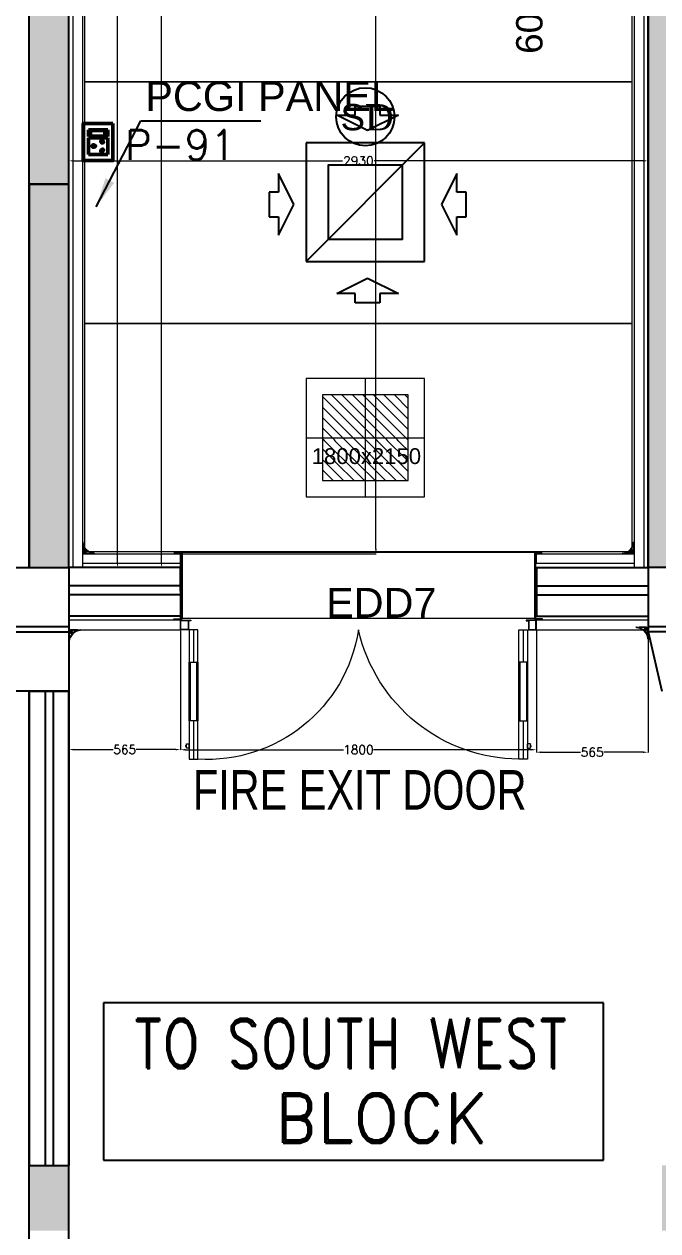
# Model space of a CAD drawing. Extents: x 11369658 to 11598203, y -3946797 to -3787209.
# Drawn here: x 11415906 to 11419112, y -3913733 to -3907626 of the extents above; entities that cross this region are included whole.
import ezdxf
from ezdxf.enums import TextEntityAlignment as Align

# ---------------------------------------------------------------- set-up
doc = ezdxf.new("R2010")
doc.units = 0
doc.header["$MEASUREMENT"] = 0
doc.header["$PDMODE"] = 35
doc.linetypes.add('CENTER', pattern=[0])
doc.linetypes.add('CENTER2', pattern=[1.125, 0.75, -0.125, 0.125, -0.125])
doc.layers.get('0').update_dxf_attribs({"linetype": 'CONTINUOUS'})
doc.layers.get('Defpoints').update_dxf_attribs({"color": 251, "linetype": 'CONTINUOUS'})
for name, color, linetype, lineweight in [('0 Room description', 210, 'CONTINUOUS', 5), ('0 Room Dimensions', 7, 'CONTINUOUS', 0), ('Ahlada 50mm Wall Panel PCGI', 94, 'CONTINUOUS', 5), ('Ahlada Ceiling Panels', 202, 'CONTINUOUS', 5), ('Ahlada Coving', 3, 'CONTINUOUS', 0), ('Dim( Actpl )', 7, 'CONTINUOUS', 5), ('Double Leaf Door', 4, 'CONTINUOUS', 18), ('ELE-1 NO 6-16A RAW POWER SOCKET', 1, 'CONTINUOUS', 0), ('ELE-36W LED LIGHT', 210, 'CONTINUOUS', 18), ('ELE-POWER SOCKET TEXT', 7, 'CONTINUOUS', 5), ('FA-BELOW SMOKE DERECTOR', 1, 'CONTINUOUS', 25), ('Title.Text', 3, 'CONTINUOUS', 13)]:
    doc.layers.add(name, color=color, linetype=linetype, lineweight=lineweight)
for name, color, linetype in [('dim ref', 251, 'CONTINUOUS'), ('ELE 36W LED LIGHT', 6, 'CONTINUOUS'), ('MEP_HVAC_RA_DIFFUSER', 6, 'CONTINUOUS')]:
    doc.layers.add(name, color=color, linetype=linetype)
doc.styles.add('0_RM-NM', font='arial.ttf')
doc.styles.add('ARIAL', font='arial.ttf', dxfattribs={"width": 0.75})
doc.styles.add('PDF Times New Roman', font='times.ttf')
doc.styles.add('RD', font='ROMAND')
doc.styles.add('ROMANS', font='arial.ttf')
doc.styles.get("Standard").update_dxf_attribs({"font": 'arial.ttf'})
doc.styles.add('sudheer', font='romanc.shx')
doc.dimstyles.new('AEPL1', dxfattribs={"dimtxt": 45, "dimasz": 25, "dimexe": 1.25, "dimexo": 5, "dimtad": 0, "dimdec": 0, "dimtxsty": 'sudheer', "dimcen": 2.5, "dimclrd": 250, "dimclre": 250, "dimclrt": 7, "dimadec": 0, "dimazin": 0, "dimtfac": 1, "dimtdec": 0, "dimtmove": 0, "dimatfit": 3, "dimfxl": 1, "dimlwd": 0, "dimlwe": 0, "dimarcsym": 0})
doc.dimstyles.new('Scale 50', dxfattribs={"dimscale": 0, "dimtxt": 150, "dimasz": 150, "dimexe": 0, "dimexo": 0.1, "dimgap": 0, "dimtad": 0, "dimtoh": 1, "dimdec": 0, "dimzin": 0, "dimdsep": 46, "dimtxsty": '0_RM-NM', "dimcen": 0, "dimdle": 100, "dimclrd": 204, "dimclre": 212, "dimclrt": 224, "dimadec": 0, "dimazin": 0, "dimtfac": 1, "dimtdec": 0, "dimtofl": 0, "dimtmove": 1, "dimatfit": 3, "dimfxl": 1, "dimtolj": 1, "dimtzin": 0, "dimlwe": -1, "dimarcsym": 0})

# ---------------------------------------------------------------- blocks, each defined once
blk = doc.blocks.new('*D65')
at = {"layer": 'Defpoints', "color": 0, "ltscale": 500, "transparency": 16777216}
for p in [(11416132.5, -3904326.4), (11416601, -3904326.4), (11416180.7, -3910376.3)]:
    blk.add_point(p, dxfattribs=at)
at = {"layer": 'Dim( Actpl )', "color": 250, "lineweight": 0, "ltscale": 500, "transparency": 16777216}
for p, q in [((11416137.5, -3904326.4), (11416602.3, -3904326.4)), ((11416601, -3904351.4), (11416601, -3907271.4)), ((11416601, -3910351.3), (11416601, -3907431.3)), ((11416185.7, -3910376.3), (11416602.3, -3910376.3))]:
    blk.add_line(p, q, dxfattribs=at)
at = {"layer": 'Dim( Actpl )', "color": 250, "ltscale": 500, "transparency": 16777216}
for points in [[(11416605.2, -3904351.4), (11416596.9, -3904351.4), (11416601, -3904326.4)], [(11416596.9, -3910351.3), (11416605.2, -3910351.3), (11416601, -3910376.3)]]:
    blk.add_solid(points, dxfattribs=at)
at = {"layer": 'Dim( Actpl )', "color": 7, "ltscale": 500, "transparency": 16777216, "insert": (11416601, -3907351.4), "char_height": 45, "attachment_point": 5, "rotation": 90, "style": 'sudheer'}
blk.add_mtext('6050', dxfattribs=at)
blk = doc.blocks.new('*D68')
at = {"layer": 'Defpoints', "color": 0, "ltscale": 500, "transparency": 16777216}
for p in [(11416132.5, -3908200.4), (11419062.5, -3908200.4), (11419062.5, -3908317.7)]:
    blk.add_point(p, dxfattribs=at)
at = {"layer": 'Dim( Actpl )', "color": 250, "lineweight": 0, "ltscale": 500, "transparency": 16777216}
for p, q in [((11416132.5, -3908205.4), (11416132.5, -3908319)), ((11419062.5, -3908205.4), (11419062.5, -3908319)), ((11416157.5, -3908317.7), (11417517.6, -3908317.7)), ((11419037.5, -3908317.7), (11417677.4, -3908317.7))]:
    blk.add_line(p, q, dxfattribs=at)
at = {"layer": 'Dim( Actpl )', "color": 250, "ltscale": 500, "transparency": 16777216}
for points in [[(11416157.5, -3908313.6), (11416157.5, -3908321.9), (11416132.5, -3908317.7)], [(11419037.5, -3908321.9), (11419037.5, -3908313.6), (11419062.5, -3908317.7)]]:
    blk.add_solid(points, dxfattribs=at)
at = {"layer": 'Dim( Actpl )', "color": 7, "ltscale": 500, "transparency": 16777216, "insert": (11417597.5, -3908317.7), "char_height": 45, "attachment_point": 5, "style": 'sudheer'}
blk.add_mtext('2930', dxfattribs=at)
blk = doc.blocks.new('*D88')
at = {"layer": 'Defpoints', "color": 0, "ltscale": 500, "transparency": 16777216}
for p in [(11416132.5, -3910691.3), (11416697.5, -3910691.6), (11416697.5, -3911297.1)]:
    blk.add_point(p, dxfattribs=at)
at = {"layer": 'Dim( Actpl )', "color": 250, "lineweight": 0, "ltscale": 500, "transparency": 16777216}
for p, q in [((11416132.5, -3910696.3), (11416132.5, -3911298.4)), ((11416697.5, -3910696.6), (11416697.5, -3911298.4)), ((11416157.5, -3911297.1), (11416356.5, -3911297.1)), ((11416672.5, -3911297.1), (11416473.5, -3911297.1))]:
    blk.add_line(p, q, dxfattribs=at)
at = {"layer": 'Dim( Actpl )', "color": 250, "ltscale": 500, "transparency": 16777216}
for points in [[(11416157.5, -3911292.9), (11416157.5, -3911301.3), (11416132.5, -3911297.1)], [(11416672.5, -3911301.3), (11416672.5, -3911292.9), (11416697.5, -3911297.1)]]:
    blk.add_solid(points, dxfattribs=at)
at = {"layer": 'Dim( Actpl )', "color": 7, "ltscale": 500, "transparency": 16777216, "insert": (11416415, -3911297.1), "char_height": 45, "attachment_point": 5, "style": 'sudheer'}
blk.add_mtext('565', dxfattribs=at)
blk = doc.blocks.new('*D89')
at = {"layer": 'Defpoints', "color": 0, "ltscale": 500, "transparency": 16777216}
for p in [(11419062.5, -3910443.4), (11418497.5, -3910691.6), (11419062.5, -3911310.5)]:
    blk.add_point(p, dxfattribs=at)
at = {"layer": 'Dim( Actpl )', "color": 250, "lineweight": 0, "ltscale": 500, "transparency": 16777216}
for p, q in [((11419062.5, -3910448.4), (11419062.5, -3911311.8)), ((11418497.5, -3910696.6), (11418497.5, -3911311.8)), ((11418522.5, -3911310.5), (11418721.5, -3911310.5)), ((11419037.5, -3911310.5), (11418838.5, -3911310.5))]:
    blk.add_line(p, q, dxfattribs=at)
at = {"layer": 'Dim( Actpl )', "color": 250, "ltscale": 500, "transparency": 16777216}
for points in [[(11418522.5, -3911306.3), (11418522.5, -3911314.7), (11418497.5, -3911310.5)], [(11419037.5, -3911314.7), (11419037.5, -3911306.3), (11419062.5, -3911310.5)]]:
    blk.add_solid(points, dxfattribs=at)
at = {"layer": 'Dim( Actpl )', "color": 7, "ltscale": 500, "transparency": 16777216, "insert": (11418780, -3911310.5), "char_height": 45, "attachment_point": 5, "style": 'sudheer'}
blk.add_mtext('565', dxfattribs=at)
blk = doc.blocks.new('1800x2100x50 DD')
at = {"layer": 'Double Leaf Door'}
for points in [[(114024.1, -11031.7), (114029, -11031.7), (114029, -10735.2), (114024.1, -10735.2)], [(114067.7, -10735.2), (114062.7, -10735.2), (114062.7, -11031.7), (114067.7, -11031.7)], [(115692.1, -10735.2), (115697.1, -10735.2), (115697.1, -11031.7), (115692.1, -11031.7)], [(115735.7, -11031.7), (115730.8, -11031.7), (115730.8, -10735.2), (115735.7, -10735.2)]]:
    blk.add_hatch(color=6, dxfattribs=at).paths.add_polyline_path(points)
at = {"layer": 'Double Leaf Door', "color": 8}
for p, q in [((114024.1, -11195.6), (114024.1, -10541.4)), ((114024.1, -10541.4), (114067.7, -10541.4)), ((114045.9, -10735.2), (114045.9, -10541.4)), ((114067.7, -10541.4), (114067.7, -11195.6)), ((115735.7, -10541.4), (115692.1, -10541.4)), ((115692.1, -10541.4), (115692.1, -11195.6)), ((115713.9, -10735.2), (115713.9, -10541.4)), ((115735.7, -11195.6), (115735.7, -10541.4)), ((114009.7, -10598.9), (114009.7, -10616.9)), ((114024.1, -10597), (114011.6, -10597)), ((114011.6, -10618.9), (114024.1, -10618.9)), ((114024.1, -10597), (114024.1, -10618.9)), ((115735.7, -10597), (115748.2, -10597)), ((115735.7, -10597), (115735.7, -10618.9)), ((115748.2, -10618.9), (115735.7, -10618.9)), ((115750.1, -10598.9), (115750.1, -10616.9)), ((114045.9, -11195.6), (114045.9, -11031.7)), ((115713.9, -11195.6), (115713.9, -11031.7)), ((113979.9, -11195.6), (113979.9, -11245.6)), ((114020.1, -11195.6), (113979.9, -11195.6)), ((113981.9, -11197.6), (113981.9, -11243.7)), ((114018.1, -11197.6), (113981.9, -11197.6)), ((114018.1, -11242.7), (114018.1, -11197.6)), ((114020.1, -11240.7), (114020.1, -11195.6)), ((114067.7, -11195.6), (114024.1, -11195.6)), ((115692.1, -11195.6), (115735.7, -11195.6)), ((115739.7, -11240.7), (115739.7, -11195.6)), ((115739.7, -11195.6), (115779.9, -11195.6)), ((115741.7, -11242.7), (115741.7, -11197.6)), ((115741.7, -11197.6), (115777.9, -11197.6)), ((115777.9, -11197.6), (115777.9, -11243.7)), ((115779.9, -11195.6), (115779.9, -11245.6)), ((113979.9, -11245.6), (114020.1, -11245.6)), ((113981.9, -11243.7), (114020.1, -11243.7)), ((114030, -11242.7), (114018.1, -11242.7)), ((114032, -11240.7), (114020.1, -11240.7)), ((114020.1, -11243.7), (114030, -11243.7)), ((114020.1, -11245.6), (114032, -11245.6)), ((114030, -11243.7), (114030, -11242.7)), ((114032, -11245.6), (114032, -11240.7)), ((115727.8, -11245.6), (115727.8, -11240.7)), ((115727.8, -11240.7), (115739.7, -11240.7)), ((115739.7, -11245.6), (115727.8, -11245.6)), ((115729.8, -11243.7), (115729.8, -11242.7)), ((115729.8, -11242.7), (115741.7, -11242.7)), ((115739.7, -11243.7), (115729.8, -11243.7)), ((115777.9, -11243.7), (115739.7, -11243.7)), ((115779.9, -11245.6), (115739.7, -11245.6))]:
    blk.add_line(p, q, dxfattribs=at)
at = {"layer": 'Double Leaf Door', "color": 6}
for p, q in [((114067.7, -10735.2), (114024.1, -10735.2)), ((114024.1, -10735.2), (114024.1, -11031.7)), ((114029, -11031.7), (114029, -10735.2)), ((114062.7, -11031.7), (114062.7, -10735.2)), ((114067.7, -11031.7), (114067.7, -10735.2)), ((115692.1, -11031.7), (115692.1, -10735.2)), ((115692.1, -10735.2), (115735.7, -10735.2)), ((115697.1, -11031.7), (115697.1, -10735.2)), ((115730.8, -11031.7), (115730.8, -10735.2)), ((115735.7, -10735.2), (115735.7, -11031.7)), ((114024.1, -11031.7), (114067.7, -11031.7)), ((115735.7, -11031.7), (115692.1, -11031.7))]:
    blk.add_line(p, q, dxfattribs=at)
at = {"layer": 'Double Leaf Door', "color": 6, "ltscale": 100}
for p, q in [((114062.7, -10735.2), (114062.7, -11031.7)), ((115697.1, -10735.2), (115697.1, -11031.7))]:
    blk.add_line(p, q, dxfattribs=at)
at = {"layer": 'Double Leaf Door', "color": 6}
for points in [[(114024.1, -10735.2), (114024.1, -11031.7), (114029, -11031.7), (114029, -10735.2), (114024.1, -10735.2)], [(114067.7, -10735.2), (114067.7, -11031.7), (114062.7, -11031.7), (114062.7, -10735.2), (114067.7, -10735.2)], [(115692.1, -10735.2), (115692.1, -11031.7), (115697.1, -11031.7), (115697.1, -10735.2), (115692.1, -10735.2)], [(115735.7, -10735.2), (115735.7, -11031.7), (115730.8, -11031.7), (115730.8, -10735.2), (115735.7, -10735.2)]]:
    blk.add_lwpolyline(points, dxfattribs=at)
at = {"layer": 'Double Leaf Door', "ltscale": 5000}
for points in [[(114024.1, -10735.2), (114024.1, -11031.7), (114029, -11031.7), (114029, -10735.2), (114024.1, -10735.2)], [(115735.7, -10735.2), (115735.7, -11031.7), (115730.8, -11031.7), (115730.8, -10735.2), (115735.7, -10735.2)]]:
    blk.add_lwpolyline(points, dxfattribs=at)
at = {"layer": 'Double Leaf Door', "color": 8}
for centre, radius, start, end in [((114114.6, -11314.7), 774.7, 8.8386, 93.46971), ((115699, -11381), 839.6, 90.46948, 167.24757), ((114009.7, -10607.9), 3.72, 90, 270), ((114011.6, -10598.9), 1.98, 90, 180), ((114011.6, -10616.9), 1.98, 180, 270), ((115748.2, -10598.9), 1.98, 0, 90), ((115748.2, -10616.9), 1.98, 270, 0), ((115750.1, -10607.9), 3.72, 270, 90)]:
    blk.add_arc(centre, radius, start, end, dxfattribs=at)
blk = doc.blocks.new('*D90')
at = {"layer": 'Defpoints', "color": 0, "ltscale": 500, "transparency": 16777216}
for p in [(11416697.5, -3910691.6), (11418497.5, -3910691.6), (11418497.5, -3911297.9)]:
    blk.add_point(p, dxfattribs=at)
at = {"layer": 'Dim( Actpl )', "color": 250, "lineweight": 0, "ltscale": 500, "transparency": 16777216}
for p, q in [((11416697.5, -3910696.6), (11416697.5, -3911299.2)), ((11418497.5, -3910696.6), (11418497.5, -3911299.2)), ((11416722.5, -3911297.9), (11417521.8, -3911297.9)), ((11418472.5, -3911297.9), (11417673.1, -3911297.9))]:
    blk.add_line(p, q, dxfattribs=at)
at = {"layer": 'Dim( Actpl )', "color": 250, "ltscale": 500, "transparency": 16777216}
for points in [[(11416722.5, -3911293.8), (11416722.5, -3911302.1), (11416697.5, -3911297.9)], [(11418472.5, -3911302.1), (11418472.5, -3911293.8), (11418497.5, -3911297.9)]]:
    blk.add_solid(points, dxfattribs=at)
at = {"layer": 'Dim( Actpl )', "color": 7, "ltscale": 500, "transparency": 16777216, "insert": (11417597.5, -3911297.9), "char_height": 45, "attachment_point": 5, "style": 'sudheer'}
blk.add_mtext('1800', dxfattribs=at)
blk = doc.blocks.new('A010004 Mezz.F. Layout Plan$0$b & c')
at = {"layer": 'Ahlada Coving', "color": 3}
for p, q in [((-4.1, 40.9), (-5.7, 42.5)), ((-2.7, 7.8), (-3.7, 7.8)), ((-3.7, 7.8), (-2.7, 6)), ((4.9, 15.3), (-2.7, 7.8)), ((-2.7, 6), (5.7, 14.4)), ((8.7, 11.4), (0.3, 3)), ((0.3, 3), (2.1, 2)), ((2.1, 3), (9.7, 10.6)), ((2.1, 2), (2.1, 3)), ((36.9, 0), (35.3, 1.6))]:
    blk.add_line(p, q, dxfattribs=at)
blk.add_lwpolyline([(-5.7, 30.7), (-5.7, 5.7), (0, 0), (25, 0), (22.8, 1.5), (13.2, 1.5), (3.6, 4.5), (3.6, 1.5), (0.6, 1.5), (-4.2, 6.3), (-4.2, 9.3), (-1.2, 9.3), (-4.2, 18.9), (-4.2, 28.4), (-5.7, 30.7)], dxfattribs=at)
for radius, start, end in [(44, 181.9548, 220.5976), (42.5, 184.1661, 265.906), (44, 222.2286, 227.7746), (44, 229.4056, 268.1119)]:
    blk.add_arc((38.3, 44), radius, start, end, dxfattribs=at)
blk = doc.blocks.new('*D99')
at = {"layer": 'Defpoints', "color": 0, "ltscale": 500, "transparency": 16777216}
for p in [(11416127.1, -3904256.4), (11416514.2, -3910306.1), (11417685.9, -3910306.1)]:
    blk.add_point(p, dxfattribs=at)
at = {"layer": 'Dim( Actpl )', "color": 250, "lineweight": 0, "ltscale": 500, "transparency": 16777216}
for p, q in [((11416132.1, -3904256.4), (11417687.1, -3904256.4)), ((11417685.9, -3904281.4), (11417685.9, -3907201.3)), ((11417685.9, -3910281.1), (11417685.9, -3907361.1)), ((11416519.2, -3910306.1), (11417687.1, -3910306.1))]:
    blk.add_line(p, q, dxfattribs=at)
at = {"layer": 'Dim( Actpl )', "color": 250, "ltscale": 500, "transparency": 16777216}
for points in [[(11417690, -3904281.4), (11417681.7, -3904281.4), (11417685.9, -3904256.4)], [(11417681.7, -3910281.1), (11417690, -3910281.1), (11417685.9, -3910306.1)]]:
    blk.add_solid(points, dxfattribs=at)
at = {"layer": 'Dim( Actpl )', "color": 7, "ltscale": 500, "transparency": 16777216, "insert": (11417685.9, -3907281.2), "char_height": 45, "attachment_point": 5, "rotation": 90, "style": 'sudheer'}
blk.add_mtext('6050', dxfattribs=at)
blk = doc.blocks.new('*D108')
at = {"layer": 'Defpoints', "color": 0, "ltscale": 500, "transparency": 16777216}
for p in [(11416103.6, -3904256.4), (11416142.9, -3910376.3), (11416378.6, -3910376.3)]:
    blk.add_point(p, dxfattribs=at)
at = {"layer": 'Dim( Actpl )', "color": 250, "lineweight": 0, "ltscale": 500, "transparency": 16777216}
for p, q in [((11416108.6, -3904256.4), (11416379.9, -3904256.4)), ((11416378.6, -3904281.4), (11416378.6, -3907240.7)), ((11416378.6, -3910351.3), (11416378.6, -3907392)), ((11416147.9, -3910376.3), (11416379.9, -3910376.3))]:
    blk.add_line(p, q, dxfattribs=at)
at = {"layer": 'Dim( Actpl )', "color": 250, "ltscale": 500, "transparency": 16777216}
for points in [[(11416382.8, -3904281.4), (11416374.5, -3904281.4), (11416378.6, -3904256.4)], [(11416374.5, -3910351.3), (11416382.8, -3910351.3), (11416378.6, -3910376.3)]]:
    blk.add_solid(points, dxfattribs=at)
at = {"layer": 'Dim( Actpl )', "color": 7, "ltscale": 500, "transparency": 16777216, "insert": (11416378.6, -3907316.4), "char_height": 45, "attachment_point": 5, "rotation": 90, "style": 'sudheer'}
blk.add_mtext('6120', dxfattribs=at)
blk = doc.blocks.new('6-16A RAW POWER SOCKET 3M')
at = {"layer": 'ELE-1 NO 6-16A RAW POWER SOCKET', "lineweight": 50}
for p, q in [((0, 57.9), (72.3, 57.9)), ((0, 57.9), (72.3, 57.9)), ((0, 32.7), (0, 57.9)), ((0, 57.9), (0, 32.7)), ((7.9, 55.8), (64.4, 55.8)), ((7.9, 34.8), (7.9, 55.8)), ((61.9, 55.8), (61.9, 34.8)), ((64.4, 55.8), (64.4, 34.8)), ((72.3, 57.9), (72.3, 32.7)), ((72.3, 32.7), (0, 32.7)), ((0, 28.5), (0, -34.8)), ((72.3, 28.5), (0, 28.5)), ((64.4, 34.8), (7.9, 34.8)), ((72.3, -34.8), (72.3, 28.5)), ((0, -34.8), (72.3, -34.8))]:
    blk.add_line(p, q, dxfattribs=at)
blk.add_lwpolyline([(92, 82.1), (92, -57.5), (-19.7, -57.5), (-19.7, 82.1)], close=True, dxfattribs=at)
for centre, radius, start, end in [((18.3, -3.1), 4.93, 37.1584, 322.8416), ((23.3, -3.1), 3.14, 251.4031, 108.5969), ((50.3, 14.9), 4.24, 357.49, 264.7311), ((53.2, 11.6), 3.43, 194.9049, 67.3162), ((50.3, -21.2), 4.24, 95.2689, 2.51), ((53.2, -17.8), 3.43, 292.6838, 165.0951)]:
    blk.add_arc(centre, radius, start, end, dxfattribs=at)
blk = doc.blocks.new('SMOKE DETECTOR')
at = {"layer": 'FA-BELOW SMOKE DERECTOR', "color": 7}
blk.add_circle((931029, -118294), 350, dxfattribs=at)
at = {"layer": 'FA-BELOW SMOKE DERECTOR', "insert": (930730, -118461), "char_height": 316.24, "attachment_point": 7, "style": 'PDF Times New Roman'}
blk.add_mtext('{\\fArial|b0|i0|c0|p34;S}D', dxfattribs=at)
blk = doc.blocks.new('light300x600')
at = {"layer": 'ELE-36W LED LIGHT', "lineweight": 0}
for p, q in [((918214.7, -78407.4), (918214.7, -79007.4)), ((918814.7, -78407.4), (918214.7, -78407.4)), ((918514.7, -78407.4), (918514.7, -79007.4)), ((918814.7, -79007.4), (918814.7, -78407.4)), ((918298.3, -78491.3), (918298.6, -78491)), ((918298.3, -78544.3), (918351.6, -78491)), ((918298.3, -78597.3), (918404.7, -78491)), ((918298.3, -78650.4), (918457.7, -78491)), ((918298.3, -78703.4), (918510.7, -78491)), ((918298.3, -78756.4), (918563.8, -78491)), ((918298.3, -78809.5), (918616.8, -78491)), ((918298.3, -78862.5), (918669.8, -78491)), ((918298.3, -78915.5), (918722.9, -78491)), ((918298.3, -78491), (918298.3, -78923.7)), ((918731.1, -78491), (918298.3, -78491)), ((918343.2, -78923.7), (918731.1, -78535.8)), ((918731.1, -78923.7), (918731.1, -78491)), ((918396.2, -78923.7), (918731.1, -78588.8)), ((918449.2, -78923.7), (918731.1, -78641.9)), ((918214.7, -78707.4), (918814.7, -78707.4)), ((918502.3, -78923.7), (918731.1, -78694.9)), ((918555.3, -78923.7), (918731.1, -78747.9)), ((918608.3, -78923.7), (918731.1, -78801)), ((918661.3, -78923.7), (918731.1, -78854)), ((918298.3, -78923.7), (918731.1, -78923.7)), ((918714.4, -78923.7), (918731.1, -78907)), ((918214.7, -79007.4), (918814.7, -79007.4))]:
    blk.add_line(p, q, dxfattribs=at)
blk = doc.blocks.new('RA_DIFFUSER_600X600 MM')
at = {"layer": 'MEP_HVAC_RA_DIFFUSER', "color": 6}
for p, q in [((11906563.2, -3793381.3), (11906687.7, -3793381.3)), ((11906563.2, -3793427.9), (11906563.2, -3793381.3)), ((11906687.7, -3793381.3), (11906687.7, -3793427.9)), ((11906469.9, -3793427.9), (11906563.2, -3793427.9)), ((11906625.5, -3793505.8), (11906469.9, -3793427.9)), ((11906781.1, -3793427.9), (11906625.5, -3793505.8)), ((11906687.7, -3793427.9), (11906781.1, -3793427.9)), ((11906314.2, -3794168), (11906914.2, -3793568)), ((11906314.2, -3793568), (11906314.2, -3794168)), ((11906914.2, -3793568), (11906314.2, -3793568)), ((11906914.2, -3794168), (11906914.2, -3793568)), ((11906174.2, -3793723.6), (11906174.2, -3793817)), ((11906252, -3793879.3), (11906174.2, -3793723.6)), ((11907076.8, -3793723.6), (11906999, -3793879.3)), ((11907076.8, -3793817), (11907076.8, -3793723.6)), ((11906127.5, -3793817), (11906127.5, -3793941.5)), ((11906174.2, -3793817), (11906127.5, -3793817)), ((11907123.5, -3793817), (11907076.8, -3793817)), ((11907123.5, -3793941.5), (11907123.5, -3793817)), ((11906174.2, -3794034.9), (11906252, -3793879.3)), ((11906999, -3793879.3), (11907076.8, -3794034.9)), ((11906127.5, -3793941.5), (11906174.2, -3793941.5)), ((11906174.2, -3793941.5), (11906174.2, -3794034.9)), ((11907076.8, -3793941.5), (11907123.5, -3793941.5)), ((11907076.8, -3794034.9), (11907076.8, -3793941.5)), ((11906314.2, -3794168), (11906914.2, -3794168)), ((11906469.9, -3794330.6), (11906625.5, -3794252.8)), ((11906625.5, -3794252.8), (11906781.1, -3794330.6)), ((11906563.2, -3794330.6), (11906469.9, -3794330.6)), ((11906563.2, -3794377.3), (11906563.2, -3794330.6)), ((11906687.7, -3794330.6), (11906687.7, -3794377.3)), ((11906781.1, -3794330.6), (11906687.7, -3794330.6)), ((11906687.7, -3794377.3), (11906563.2, -3794377.3))]:
    blk.add_line(p, q, dxfattribs=at)
blk.add_lwpolyline([(11906426.7, -3794055.5), (11906801.7, -3794055.5), (11906801.7, -3793680.5), (11906426.7, -3793680.5)], close=True, dxfattribs=at)

msp = doc.modelspace()

# ---------------------------------------------------------------- hatches: boundary and pattern name
at = {"ltscale": 500}
for points in [[(11419262.5, -3905424.6), (11419062.5, -3905424.6), (11419062.5, -3910376.3), (11419262.5, -3910376.3)], [(11416132.5, -3907286.3), (11415932.5, -3907286.3), (11415932.5, -3908436.3), (11416132.5, -3908436.3)], [(11416132.5, -3908436.3), (11415932.5, -3908436.3), (11415932.5, -3910376.3), (11416132.5, -3910376.3)]]:
    msp.add_hatch(color=8, dxfattribs=at).paths.add_polyline_path(points)
at = {"lineweight": -3, "ltscale": 500}
h = msp.add_hatch(color=8, dxfattribs=at)
h.paths.add_polyline_path([(11416132.5, -3913401.3), (11415932.5, -3913401.3), (11415932.5, -3913731.3), (11416132.5, -3913731.3)])
h.paths.add_polyline_path([(11419332.5, -3913401.3), (11419132.5, -3913401.3), (11419132.5, -3913731.3), (11419332.5, -3913731.3)])

# ---------------------------------------------------------------- linework, layer by layer
at = {"color": 8, "lineweight": 25}
for p, q in [((11419062.5, -3905304.6), (11419062.5, -3910376.3)), ((11419062.5, -3910376.3), (11419062.5, -3905304.6)), ((11415932.5, -3908436.3), (11415932.5, -3907286.3)), ((11416132.5, -3908436.3), (11416132.5, -3907286.3)), ((11415932.5, -3910376.3), (11415932.5, -3908436.3)), ((11415932.5, -3908436.3), (11416132.5, -3908436.3)), ((11416132.5, -3908436.3), (11415932.5, -3908436.3)), ((11415932.5, -3908436.3), (11415932.5, -3910376.3)), ((11416132.5, -3910376.3), (11416132.5, -3908436.3)), ((11416132.5, -3910376.3), (11416132.5, -3908436.3)), ((11415304.2, -3910376.3), (11416132.5, -3910376.3)), ((11415932.5, -3910376.3), (11416132.5, -3910376.3)), ((11416132.5, -3910376.3), (11416132.5, -3910826.3)), ((11416697.5, -3910376.3), (11416132.5, -3910376.3)), ((11416697.5, -3910376.3), (11416697.5, -3910621.3)), ((11416697.5, -3910496.3), (11416697.5, -3910376.3)), ((11418497.5, -3910376.3), (11419062.5, -3910376.3)), ((11418497.5, -3910376.3), (11418497.5, -3910621.3)), ((11418497.5, -3910496.3), (11418497.5, -3910376.3)), ((11418526.1, -3910376.3), (11419062.5, -3910376.3)), ((11419960.7, -3910376.3), (11419062.5, -3910376.3)), ((11419062.5, -3910376.3), (11419062.5, -3910691.3)), ((11416697.5, -3910468.3), (11416132.5, -3910468.3)), ((11418497.5, -3910468.3), (11419062.5, -3910468.3)), ((11416697.5, -3910514.3), (11416132.5, -3910514.3)), ((11418497.5, -3910514.3), (11419062.5, -3910514.3)), ((11416697.5, -3910621.3), (11416132.5, -3910621.3)), ((11418497.5, -3910621.3), (11419062.5, -3910621.3)), ((11416132.5, -3910676.3), (11415304.2, -3910676.3)), ((11415532.5, -3910701.3), (11416132.5, -3910701.3)), ((11416132.5, -3910701.3), (11416132.5, -3911001.3)), ((11419960.7, -3910676.3), (11419062.5, -3910676.3)), ((11419732.5, -3910701.3), (11419062.5, -3910701.3)), ((11419062.5, -3910701.3), (11419132.5, -3911001.3)), ((11416132.5, -3911001.3), (11415532.5, -3911001.3)), ((11415932.5, -3914660.2), (11415932.5, -3911001.3)), ((11415932.5, -3911001.3), (11416132.5, -3911001.3)), ((11415932.5, -3911001.3), (11415932.5, -3913401.3)), ((11416012.5, -3911001.3), (11416012.5, -3913401.3)), ((11416052.5, -3911001.3), (11416052.5, -3913401.3)), ((11416132.5, -3914660.2), (11416132.5, -3911001.3)), ((11416132.5, -3911001.3), (11416132.5, -3913401.3)), ((11418836.7, -3912578.2), (11416307.7, -3912578.2)), ((11416307.7, -3912578.2), (11416307.7, -3913374.3)), ((11418836.7, -3913374.3), (11418836.7, -3912578.2)), ((11415932.5, -3913401.3), (11416132.5, -3913401.3)), ((11416307.7, -3913374.3), (11418836.7, -3913374.3))]:
    msp.add_line(p, q, dxfattribs=at)
at = {"layer": 'Ahlada 50mm Wall Panel PCGI'}
for p, q in [((11418992.3, -3904166.4), (11418992.3, -3910376.3)), ((11419042.5, -3910376.3), (11419042.5, -3904166.4)), ((11416152.5, -3904256.4), (11416152.5, -3910376.3)), ((11416202.6, -3910376.3), (11416202.6, -3904306.5)), ((11416202.6, -3910306.1), (11416697.5, -3910306.1)), ((11416697.5, -3910356.2), (11416202.6, -3910356.2)), ((11416697.5, -3910306.1), (11416697.5, -3910356.2)), ((11418497.5, -3910306.1), (11418992.3, -3910306.1)), ((11418497.5, -3910356.2), (11418497.5, -3910306.1)), ((11418992.3, -3910356.2), (11418497.5, -3910356.2)), ((11416697.5, -3910641.5), (11416132.5, -3910641.5)), ((11419062.5, -3910641.5), (11418497.5, -3910641.5)), ((11416132.5, -3910691.6), (11416697.5, -3910691.6)), ((11418497.5, -3910691.6), (11419062.5, -3910691.6))]:
    msp.add_line(p, q, dxfattribs=at)
for points in [[(11416666.8, -3910297.8), (11416702.7, -3910297.8), (11416702.7, -3910640.3), (11416664.3, -3910640.3), (11416664.3, -3910635.3), (11416697.7, -3910635.3), (11416697.7, -3910302.8), (11416666.8, -3910302.8)], [(11418525.9, -3910297.8), (11418490.1, -3910297.8), (11418490.1, -3910640.3), (11418528.5, -3910640.3), (11418528.5, -3910635.3), (11418495.1, -3910635.3), (11418495.1, -3910302.8), (11418525.9, -3910302.8)]]:
    msp.add_lwpolyline(points, close=True, dxfattribs=at)
at = {"layer": 'Ahlada Ceiling Panels'}
for p, q in [((11418982.3, -3910296.1), (11418982.3, -3901476.4)), ((11416212.6, -3910296.1), (11416212.6, -3904246.4)), ((11416212.6, -3907915.4), (11418982.3, -3907915.4)), ((11416212.6, -3907918.4), (11418982.3, -3907918.4)), ((11416212.6, -3909138.4), (11418982.3, -3909138.4)), ((11416212.6, -3909141.4), (11418982.3, -3909141.4)), ((11418982.3, -3910296.1), (11416212.6, -3910296.1)), ((11416707.5, -3910631.5), (11416707.5, -3910299)), ((11418487.5, -3910299), (11416707.5, -3910299)), ((11418487.5, -3910299), (11418487.5, -3910631.5)), ((11416707.5, -3910631.5), (11418487.5, -3910631.5))]:
    msp.add_line(p, q, dxfattribs=at)

# ---------------------------------------------------------------- block references
at = {"layer": 'Ahlada Coving', "color": 7, "ltscale": 500, "yscale": 1.418185559101401, "zscale": 1.418185559101401}
for p, xscale, rotation in [((11416202.6, -3910298), -1.418185559101401, 269.9999999868372), ((11418991.5, -3910298), 1.418185559101401, 90.0000000131628), ((11416132.5, -3910699.6), 1.418185559101401, 270.0000000131628), ((11419061.7, -3910684.6), -1.418185559101401, 89.99999998683717)]:
    msp.add_blockref('A010004 Mezz.F. Layout Plan$0$b & c', p, dxfattribs=dict(at, xscale=xscale, rotation=rotation))
at = {"layer": 'Double Leaf Door', "xscale": -1, "rotation": 180}
msp.add_blockref('1800x2100x50 DD', (11302717.6, -3921887.1), dxfattribs=at)
at = {"layer": 'ELE-1 NO 6-16A RAW POWER SOCKET', "linetype": 'ByBlock', "xscale": 1.343246120226769, "yscale": 1.343246120226769, "zscale": 1.343246120226769}
msp.add_blockref('6-16A RAW POWER SOCKET 3M', (11416231.9, -3908238.8), dxfattribs=at)
at = {"layer": 'FA-BELOW SMOKE DERECTOR', "color": 6, "xscale": 0.4201363174152561, "yscale": 0.4201363174152561, "zscale": 0.4201363174152561}
msp.add_blockref('SMOKE DETECTOR', (11026473.5, -3858395.2), dxfattribs=at)
at = {"layer": 'MEP_HVAC_RA_DIFFUSER', "color": 0, "lineweight": 0, "ltscale": 500}
msp.add_blockref('RA_DIFFUSER_600X600 MM', (-488981.8, -114658.9), dxfattribs=at)

# ---------------------------------------------------------------- texts
at = {"color": 8, "lineweight": 20, "style": 'ARIAL', "width": 0.75}
msp.add_text('FIRE EXIT DOOR', height=200, dxfattribs=at).set_placement((11416760.1, -3911601))
at = {"color": 8, "lineweight": 20, "style": 'RD', "width": 0.8}
msp.add_text('TO SOUTH WEST', height=250.003, dxfattribs=at).set_placement((11417557.7, -3912909.6), align=Align.CENTER)
at = {"color": 8, "lineweight": 20, "style": 'RD'}
msp.add_text('BLOCK', height=250, dxfattribs=at).set_placement((11417715, -3913287.5), align=Align.CENTER)
at = {"layer": '0 Room description', "insert": (11417361.3, -3909853.2), "char_height": 80, "width": 612.193, "attachment_point": 7, "bg_fill": 2}
msp.add_mtext('1800x2150', dxfattribs=at)
at = {"layer": '0 Room Dimensions', "lineweight": 0, "insert": (11418530.4, -3907776.3), "char_height": 133.49, "attachment_point": 7, "rotation": 90, "bg_fill": 2}
msp.add_mtext('6050X2790X2750', dxfattribs=at)
at = {"layer": 'dim ref', "color": 5, "insert": (11416296.4, -3907915.4), "char_height": 150, "width": 1679.74, "attachment_point": 1}
msp.add_mtext('\\pi222.83402;{\\C150;PCGI PANEL}', dxfattribs=at)
at = {"layer": 'ELE-POWER SOCKET TEXT', "color": 0, "linetype": 'CENTER', "ltscale": 500, "insert": (11416416.5, -3908162.2), "char_height": 150, "width": 3324.973, "attachment_point": 1}
msp.add_mtext('{\\Fromans.shx|c228;P-91\\P}', dxfattribs=at)
at = {"layer": 'Title.Text', "color": 7, "linetype": 'CENTER2', "lineweight": 25, "ltscale": 0.7, "style": 'ROMANS'}
msp.add_text('EDD7', height=149.78, dxfattribs=at).set_placement((11417434.1, -3910628.9))

# ---------------------------------------------------------------- dimensions: what is measured, and where the dimension line sits
at = {"layer": 'Dim( Actpl )', "ltscale": 500}
for base, p1, p2, picture, middle in [((11416378.6, -3910376.3), (11416103.6, -3904256.4), (11416142.9, -3910376.3), '*D108', (11416378.6, -3907316.4)), ((11416601, -3904326.4), (11416180.7, -3910376.3), (11416132.5, -3904326.4), '*D65', (11416601, -3907351.4))]:
    dim = msp.add_linear_dim(base=base, p1=p1, p2=p2, angle=90, dimstyle='AEPL1', dxfattribs=at)
    dim.commit()
    dim.dimension.update_dxf_attribs({"geometry": picture, "text_midpoint": middle})
dim = msp.add_linear_dim(base=(11419062.5, -3908317.7), p1=(11416132.5, -3908200.4), p2=(11419062.5, -3908200.4), dimstyle='AEPL1', dxfattribs=at)
dim.commit()
dim.dimension.update_dxf_attribs({"geometry": '*D68', "text_midpoint": (11417597.5, -3908317.7)})
for base, p1, p2, picture, middle in [((11419062.5, -3911310.5), (11418497.5, -3910691.6), (11419062.5, -3910443.4), '*D89', (11418780, -3911310.5)), ((11416697.5, -3911297.1), (11416132.5, -3910691.3), (11416697.5, -3910691.6), '*D88', (11416415, -3911297.1)), ((11418497.5, -3911297.9), (11416697.5, -3910691.6), (11418497.5, -3910691.6), '*D90', (11417597.5, -3911297.9))]:
    dim = msp.add_linear_dim(base=base, p1=p1, p2=p2, dimstyle='AEPL1', dxfattribs=at)
    dim.commit()
    dim.dimension.update_dxf_attribs({"geometry": picture, "text_midpoint": middle, "dimtype": 160})

# ---------------------------------------------------------------- leaders
at = {"layer": 'dim ref', "color": 5}
msp.add_leader([(11416270.6, -3908550.5), (11416497.2, -3908114.6), (11417104.5, -3908114.6)], dimstyle='Scale 50', override={"dimscale": 1}, dxfattribs=at)

# ---------------------------------------------------------------- next in the draw order: block references
at = {"layer": 'ELE 36W LED LIGHT', "rotation": 89.9999999995464}
msp.add_blockref('light300x600', (11338925.1, -4828233.4), dxfattribs=at)

# ---------------------------------------------------------------- next in the draw order: dimensions: what is measured, and where the dimension line sits
at = {"layer": 'Dim( Actpl )', "ltscale": 500}
dim = msp.add_linear_dim(base=(11417685.9, -3910306.1), p1=(11416127.1, -3904256.4), p2=(11416514.2, -3910306.1), angle=90, dimstyle='AEPL1', dxfattribs=at)
dim.commit()
dim.dimension.update_dxf_attribs({"geometry": '*D99', "text_midpoint": (11417685.9, -3907281.2)})

doc.saveas('drawing.dxf')
